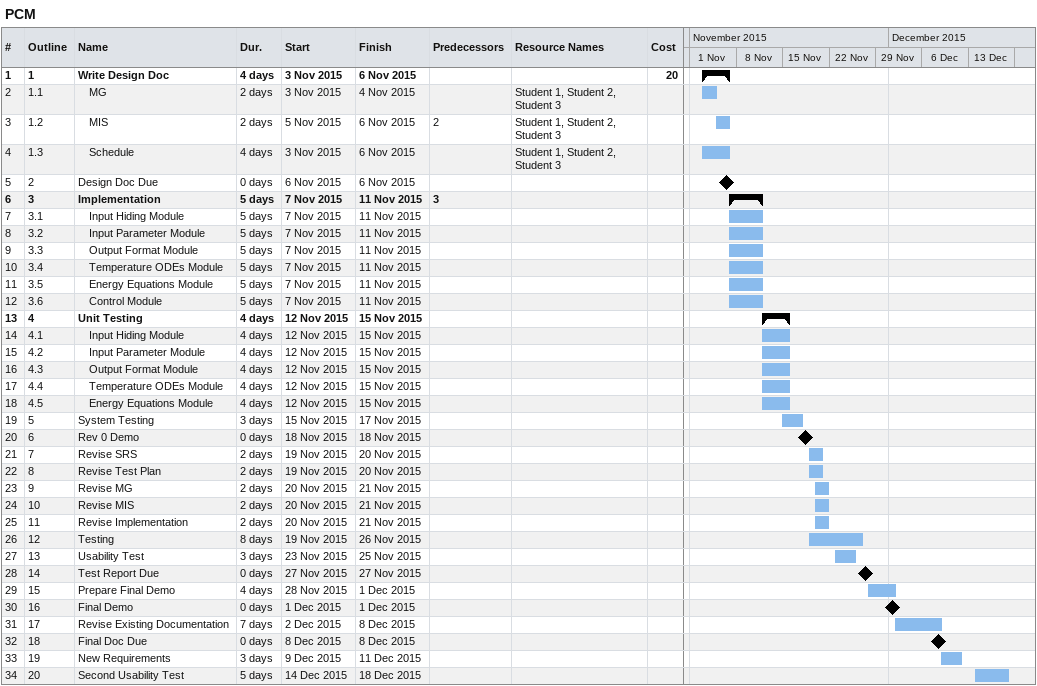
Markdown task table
PCM

| ID | WBS | Task | Duration | Start | Finish | Predecessors | Resources | Cost |
|---|---|---|---|---|---|---|---|---|
| 1 | 1 | **Write Design Doc** | 4d | 2015-11-03 | 2015-11-06 |  |  | 20 |
| 2 | 1.1 | MG | 2d | 2015-11-03 | 2015-11-04 |  | Student 1, Student 2, Student 3 |  |
| 3 | 1.2 | MIS | 2d | 2015-11-05 | 2015-11-06 | 2 | Student 1, Student 2, Student 3 |  |
| 4 | 1.3 | Schedule | 4d | 2015-11-03 | 2015-11-06 |  | Student 1, Student 2, Student 3 |  |
| 5 | 2 | Design Doc Due | 0d | 2015-11-06 | 2015-11-06 |  |  |  |
| 6 | 3 | **Implementation** | 5d | 2015-11-07 | 2015-11-11 | 3 |  |  |
| 7 | 3.1 | Input Hiding Module | 5d | 2015-11-07 | 2015-11-11 |  |  |  |
| 8 | 3.2 | Input Parameter Module | 5d | 2015-11-07 | 2015-11-11 |  |  |  |
| 9 | 3.3 | Output Format Module | 5d | 2015-11-07 | 2015-11-11 |  |  |  |
| 10 | 3.4 | Temperature ODEs Module | 5d | 2015-11-07 | 2015-11-11 |  |  |  |
| 11 | 3.5 | Energy Equations Module | 5d | 2015-11-07 | 2015-11-11 |  |  |  |
| 12 | 3.6 | Control Module | 5d | 2015-11-07 | 2015-11-11 |  |  |  |
| 13 | 4 | **Unit Testing** | 4d | 2015-11-12 | 2015-11-15 |  |  |  |
| 14 | 4.1 | Input Hiding Module | 4d | 2015-11-12 | 2015-11-15 |  |  |  |
| 15 | 4.2 | Input Parameter Module | 4d | 2015-11-12 | 2015-11-15 |  |  |  |
| 16 | 4.3 | Output Format Module | 4d | 2015-11-12 | 2015-11-15 |  |  |  |
| 17 | 4.4 | Temperature ODEs Module | 4d | 2015-11-12 | 2015-11-15 |  |  |  |
| 18 | 4.5 | Energy Equations Module | 4d | 2015-11-12 | 2015-11-15 |  |  |  |
| 19 | 5 | System Testing | 3d | 2015-11-15 | 2015-11-17 |  |  |  |
| 20 | 6 | Rev 0 Demo | 0d | 2015-11-18 | 2015-11-18 |  |  |  |
| 21 | 7 | Revise SRS | 2d | 2015-11-19 | 2015-11-20 |  |  |  |
| 22 | 8 | Revise Test Plan | 2d | 2015-11-19 | 2015-11-20 |  |  |  |
| 23 | 9 | Revise MG | 2d | 2015-11-20 | 2015-11-21 |  |  |  |
| 24 | 10 | Revise MIS | 2d | 2015-11-20 | 2015-11-21 |  |  |  |
| 25 | 11 | Revise Implementation | 2d | 2015-11-20 | 2015-11-21 |  |  |  |
| 26 | 12 | Testing | 8d | 2015-11-19 | 2015-11-26 |  |  |  |
| 27 | 13 | Usability Test | 3d | 2015-11-23 | 2015-11-25 |  |  |  |
| 28 | 14 | Test Report Due | 0d | 2015-11-27 | 2015-11-27 |  |  |  |
| 29 | 15 | Prepare Final Demo | 4d | 2015-11-28 | 2015-12-01 |  |  |  |
| 30 | 16 | Final Demo | 0d | 2015-12-01 | 2015-12-01 |  |  |  |
| 31 | 17 | Revise Existing Documentation | 7d | 2015-12-02 | 2015-12-08 |  |  |  |
| 32 | 18 | Final Doc Due | 0d | 2015-12-08 | 2015-12-08 |  |  |  |
| 33 | 19 | New Requirements | 3d | 2015-12-09 | 2015-12-11 |  |  |  |
| 34 | 20 | Second Usability Test | 5d | 2015-12-14 | 2015-12-18 |  |  |  |
